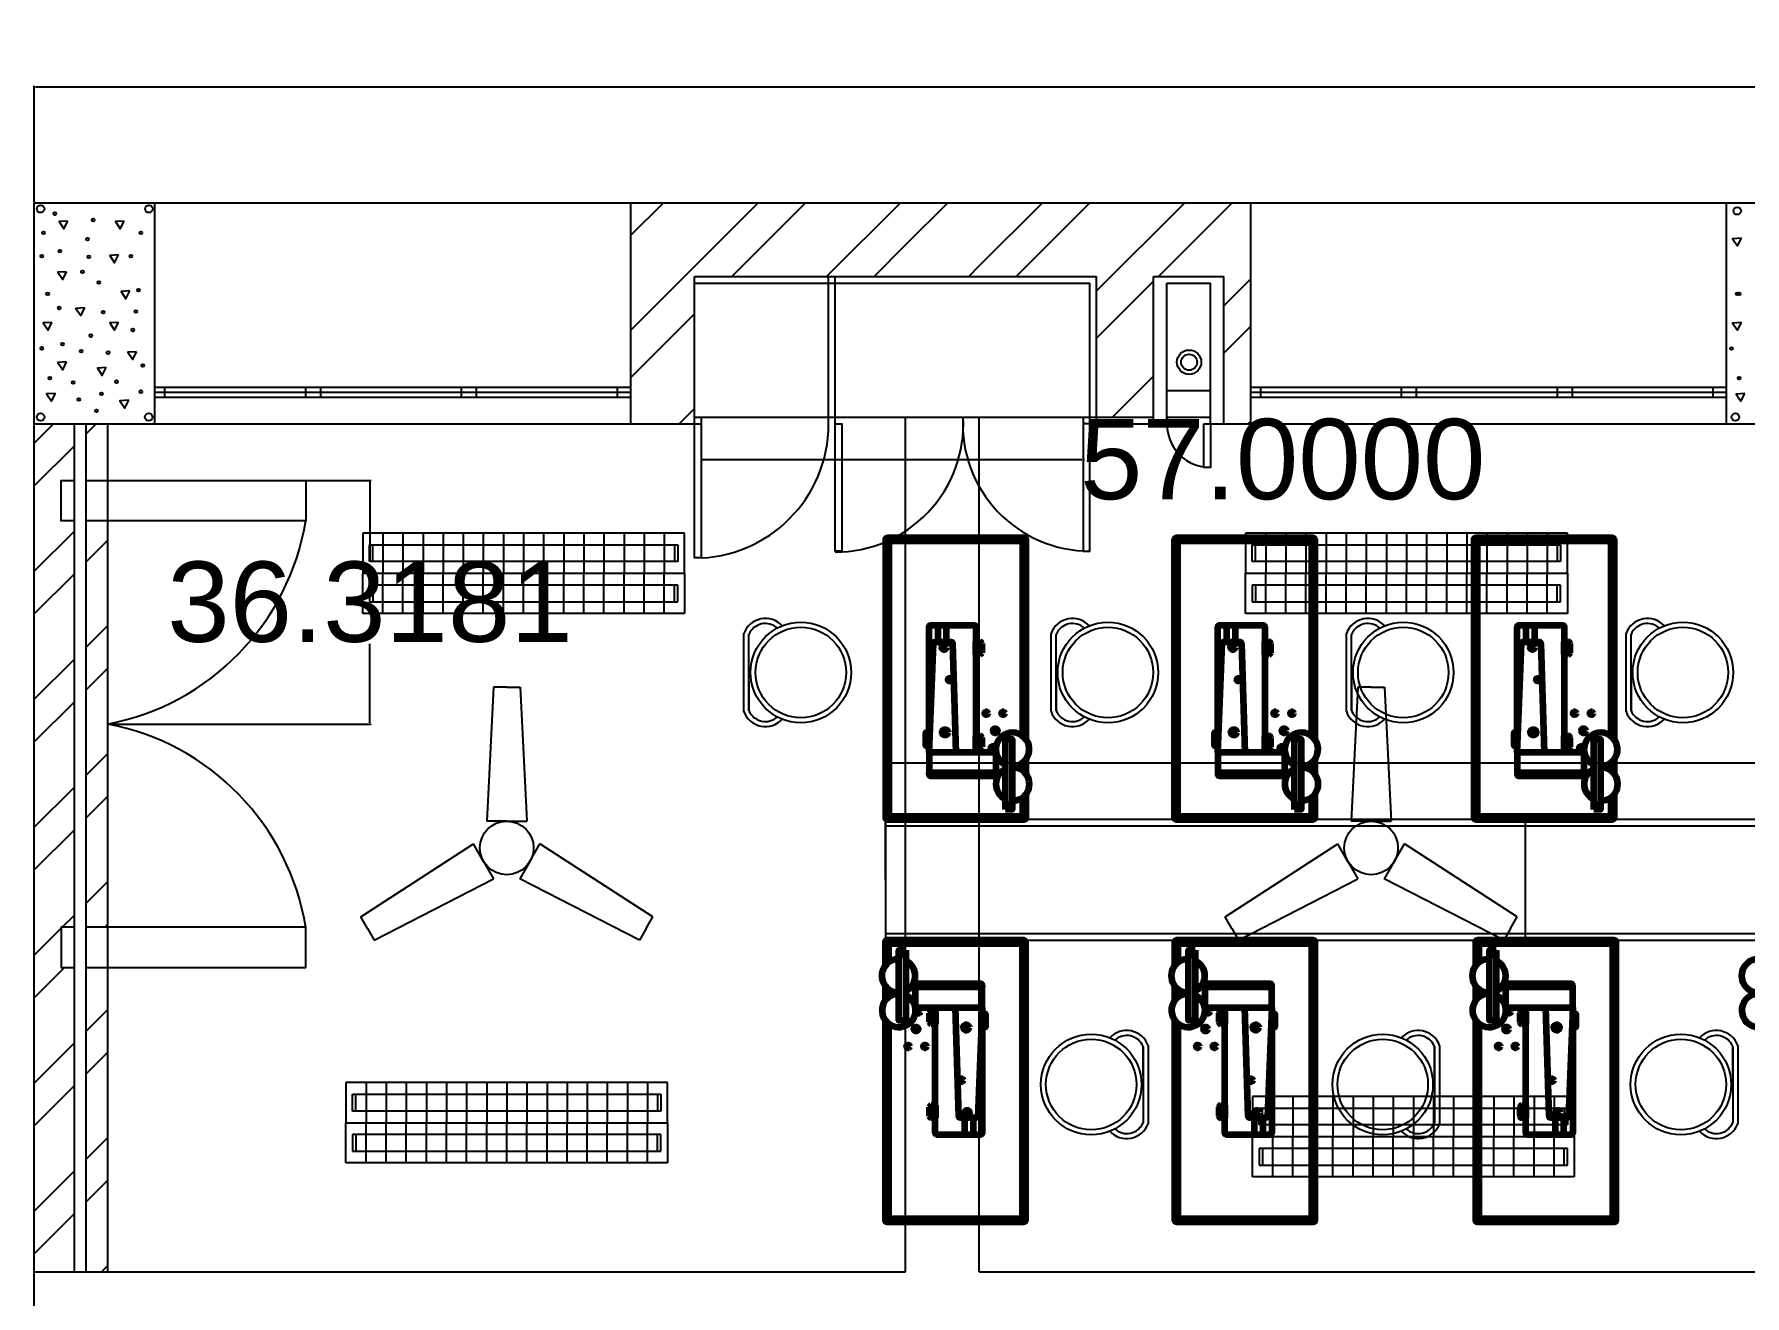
# Model space of a CAD drawing. Header units: inches. Extents: x 9 to 2198, y -380 to 182.
# Drawn here: x 9.2 to 264.4, y -142.1 to 46.1 of the extents above; entities that cross this region are included whole.
import ezdxf

# ---------------------------------------------------------------- set-up
doc = ezdxf.new("R2010")
doc.units = ezdxf.units.IN
doc.header["$MEASUREMENT"] = 0
doc.header["$PDMODE"] = 32
doc.header["$PDSIZE"] = -10
for name, color, linetype in [('beam', 50, 'Continuous'), ('center table', 30, 'Continuous'), ('chairs', 100, 'Continuous'), ('dimensions', 230, 'Continuous'), ('fans', 210, 'Continuous'), ('machines', 21, 'Continuous'), ('outer wall', 10, 'Continuous'), ('pillar hatching', 40, 'Continuous'), ('tubelights', 201, 'Continuous')]:
    doc.layers.add(name, color=color, linetype=linetype)
doc.styles.get("Standard").update_dxf_attribs({"font": 'arial.ttf'})
doc.dimstyles.get("Standard").update_dxf_attribs({"dimtxt": 11.9795, "dimasz": 0.18, "dimexe": 0.18, "dimexo": 0.0625, "dimgap": 0.09, "dimtad": 0, "dimtih": 1, "dimtoh": 1, "dimdec": 4, "dimzin": 0, "dimdsep": 46, "dimtxsty": 'Standard', "dimcen": 0.09, "dimadec": 0, "dimazin": 0, "dimtfac": 1, "dimtdec": 4, "dimtofl": 0, "dimtmove": 0, "dimatfit": 3, "dimfxl": 1, "dimtolj": 1, "dimtzin": 0, "dimarcsym": 0})
pattern_1 = [(45, (-659.076, -797.764), (-9.54594, 9.54594), []), (45, (-652.712, -797.764), (-9.54594, 9.54594), [])]

# ---------------------------------------------------------------- blocks, each defined once
blk = doc.blocks.new('*U20')
at = {"layer": 'fans'}
for p, q in [((-3.57, 10), (-4.57, -10)), ((-1.57, 10), (-3.57, 10)), ((-1.57, 10), (-1.57, 10)), ((-1.57, 10), (-1.57, 10)), ((-1.57, 10), (-1.57, 10)), ((-1.57, 10), (-1.57, 10)), ((-1.57, 10), (0.43, 10)), ((0.43, 10), (1.43, -10)), ((4.57, 10), (4.57, 10)), ((-1.57, -10), (-4.57, -10)), ((-1.57, -10), (1.43, -10))]:
    blk.add_line(p, q, dxfattribs=at)
blk = doc.blocks.new('*U21')
at = {"layer": 'fans', "color": 0, "linetype": 'ByBlock', "lineweight": -2, "transparency": 16777216}
blk.add_blockref('*U20', (1152.58, 51.52), dxfattribs=at)
for p, rotation in [((1138.1, 31.88), 120), ((1162.34, 29.16), 239.9999999999999)]:
    blk.add_blockref('*U20', p, dxfattribs=dict(at, rotation=rotation))
blk = doc.blocks.new('*U22')
at = {"layer": 'fans'}
for p, q in [((-3.57, 10), (-4.57, -10)), ((-1.57, 10), (-3.57, 10)), ((-1.57, 10), (-1.57, 10)), ((-1.57, 10), (-1.57, 10)), ((-1.57, 10), (-1.57, 10)), ((-1.57, 10), (-1.57, 10)), ((-1.57, 10), (0.43, 10)), ((0.43, 10), (1.43, -10)), ((4.57, 10), (4.57, 10)), ((-1.57, -10), (-4.57, -10)), ((-1.57, -10), (1.43, -10))]:
    blk.add_line(p, q, dxfattribs=at)
blk = doc.blocks.new('*U23')
at = {"layer": 'fans', "color": 0, "linetype": 'ByBlock', "lineweight": -2, "transparency": 16777216}
blk.add_blockref('*U22', (1152.58, 51.52), dxfattribs=at)
for p, rotation in [((1138.1, 31.88), 120), ((1162.34, 29.16), 239.9999999999999)]:
    blk.add_blockref('*U22', p, dxfattribs=dict(at, rotation=rotation))
blk = doc.blocks.new('TUBELIGHT')
for p, q in [((2377.8, 620.73), (2329.8, 620.73)), ((2329.8, 620.73), (2329.8, 614.73)), ((2332.8, 620.73), (2332.8, 614.73)), ((2335.8, 620.73), (2335.8, 614.73)), ((2338.8, 620.73), (2338.8, 614.73)), ((2341.8, 620.73), (2341.8, 614.73)), ((2344.8, 620.73), (2344.8, 614.73)), ((2347.8, 620.73), (2347.8, 614.73)), ((2350.8, 620.73), (2350.8, 614.73)), ((2353.8, 620.73), (2353.8, 614.73)), ((2356.8, 620.73), (2356.8, 614.73)), ((2359.8, 620.73), (2359.8, 614.73)), ((2362.8, 620.73), (2362.8, 614.73)), ((2365.8, 620.73), (2365.8, 614.73)), ((2368.8, 620.73), (2368.8, 614.73)), ((2371.8, 620.73), (2371.8, 614.73)), ((2374.8, 620.73), (2374.8, 614.73)), ((2377.8, 614.73), (2377.8, 620.73)), ((2330.8, 618.98), (2376.8, 618.98)), ((2330.8, 616.48), (2330.8, 618.98)), ((2331.3, 616.48), (2331.3, 618.98)), ((2376.3, 618.98), (2376.3, 616.48)), ((2376.8, 618.98), (2376.8, 616.48)), ((2376.8, 616.48), (2330.8, 616.48)), ((2329.8, 614.73), (2377.8, 614.73)), ((2329.8, 608.73), (2329.8, 614.73)), ((2376.8, 612.98), (2330.8, 612.98)), ((2330.8, 612.98), (2330.8, 610.48)), ((2331.3, 612.98), (2331.3, 610.48)), ((2332.8, 608.73), (2332.8, 614.73)), ((2335.8, 608.73), (2335.8, 614.73)), ((2338.8, 608.73), (2338.8, 614.73)), ((2341.8, 608.73), (2341.8, 614.73)), ((2344.8, 608.73), (2344.8, 614.73)), ((2347.8, 608.73), (2347.8, 614.73)), ((2350.8, 608.73), (2350.8, 614.73)), ((2353.8, 608.73), (2353.8, 614.73)), ((2356.8, 608.73), (2356.8, 614.73)), ((2359.8, 608.73), (2359.8, 614.73)), ((2362.8, 608.73), (2362.8, 614.73)), ((2365.8, 608.73), (2365.8, 614.73)), ((2368.8, 608.73), (2368.8, 614.73)), ((2371.8, 608.73), (2371.8, 614.73)), ((2374.8, 608.73), (2374.8, 614.73)), ((2376.3, 610.48), (2376.3, 612.98)), ((2376.8, 610.48), (2376.8, 612.98)), ((2377.8, 614.73), (2377.8, 608.73)), ((2330.8, 610.48), (2376.8, 610.48)), ((2377.8, 608.73), (2329.8, 608.73))]:
    blk.add_line(p, q)
blk = doc.blocks.new('*D47')
at = {"layer": 'Defpoints', "color": 0, "transparency": 16777216}
for p in [(791.19, 38.21), (9.19, 20.94), (791.19, 20.94)]:
    blk.add_point(p, dxfattribs=at)
at = {"layer": 'dimensions', "color": 0, "lineweight": -2, "transparency": 16777216}
for p, q in [((9.19, 21.01), (9.19, 38.39)), ((791.19, 21.01), (791.19, 38.39)), ((9.37, 38.21), (366, 38.21)), ((791.01, 38.21), (434.39, 38.21))]:
    blk.add_line(p, q, dxfattribs=at)
at = {"layer": 'dimensions', "color": 0, "transparency": 16777216}
for points in [[(9.37, 38.24), (9.37, 38.18), (9.19, 38.21)], [(791.01, 38.24), (791.01, 38.18), (791.19, 38.21)]]:
    blk.add_solid(points, dxfattribs=at)
at = {"layer": 'dimensions', "color": 0, "transparency": 16777216, "insert": (400.19, 38.21), "char_height": 11.9795, "attachment_point": 5}
blk.add_mtext('\\A1;782.0000', dxfattribs=at)
blk = doc.blocks.new('*D49')
at = {"layer": 'Defpoints', "color": 0, "transparency": 16777216}
for p in [(709.19, -62.62), (136.19, -80.06), (709.19, -80.06)]:
    blk.add_point(p, dxfattribs=at)
at = {"layer": 'dimensions', "color": 0, "lineweight": -2, "transparency": 16777216}
for p, q in [((136.19, -79.99), (136.19, -62.44)), ((136.37, -62.62), (388.45, -62.62)), ((709.01, -62.62), (456.94, -62.62)), ((709.19, -79.99), (709.19, -62.44))]:
    blk.add_line(p, q, dxfattribs=at)
at = {"layer": 'dimensions', "color": 0, "transparency": 16777216}
for points in [[(136.37, -62.59), (136.37, -62.65), (136.19, -62.62)], [(709.01, -62.59), (709.01, -62.65), (709.19, -62.62)]]:
    blk.add_solid(points, dxfattribs=at)
at = {"layer": 'dimensions', "color": 0, "transparency": 16777216, "insert": (422.69, -62.62), "char_height": 11.9795, "attachment_point": 5}
blk.add_mtext('\\A1;573.0000', dxfattribs=at)
blk = doc.blocks.new('*D50')
at = {"layer": 'Defpoints', "color": 0, "transparency": 16777216}
for p in [(108.69, -11.06), (165.69, -11.06), (165.69, -17.38)]:
    blk.add_point(p, dxfattribs=at)
at = {"layer": 'dimensions', "color": 0, "lineweight": -2, "transparency": 16777216}
for p, q in [((108.69, -11.12), (108.69, -17.56)), ((165.69, -11.12), (165.69, -17.56)), ((108.87, -17.38), (165.51, -17.38)), ((165.69, -17.38), (165.87, -17.38))]:
    blk.add_line(p, q, dxfattribs=at)
at = {"layer": 'dimensions', "color": 0, "transparency": 16777216}
for points in [[(108.87, -17.35), (108.87, -17.41), (108.69, -17.38)], [(165.51, -17.35), (165.51, -17.41), (165.69, -17.38)]]:
    blk.add_solid(points, dxfattribs=at)
at = {"layer": 'dimensions', "color": 0, "transparency": 16777216, "insert": (195.46, -17.38), "char_height": 11.9795, "attachment_point": 5}
blk.add_mtext('\\A1;57.0000', dxfattribs=at)
blk = doc.blocks.new('*D51')
at = {"layer": 'Defpoints', "color": 0, "transparency": 16777216}
for p in [(20.19, -20.5), (20.19, -56.82), (59.29, -56.82)]:
    blk.add_point(p, dxfattribs=at)
at = {"layer": 'dimensions', "color": 0, "lineweight": -2, "transparency": 16777216}
for p, q in [((20.26, -20.5), (59.47, -20.5)), ((59.29, -20.68), (59.29, -32.45)), ((59.29, -56.64), (59.29, -44.87)), ((20.26, -56.82), (59.47, -56.82))]:
    blk.add_line(p, q, dxfattribs=at)
at = {"layer": 'dimensions', "color": 0, "transparency": 16777216}
for points in [[(59.26, -20.68), (59.32, -20.68), (59.29, -20.5)], [(59.26, -56.64), (59.32, -56.64), (59.29, -56.82)]]:
    blk.add_solid(points, dxfattribs=at)
at = {"layer": 'dimensions', "color": 0, "transparency": 16777216, "insert": (59.29, -38.66), "char_height": 11.9795, "attachment_point": 5}
blk.add_mtext('\\A1;36.3181', dxfattribs=at)

msp = doc.modelspace()

# ---------------------------------------------------------------- hatches: boundary and pattern name
at = {"layer": 'outer wall'}
h = msp.add_hatch(dxfattribs=at)
h.set_pattern_fill('ANSI32', color=256, scale=36)
h.set_pattern_definition(pattern_1)
h.paths.add_polyline_path([(15.19477, -26.50278), (13.21955, -26.50278), (13.21955, -20.50278), (15.19477, -20.50278), (15.19477, -12.05658), (9.19477, -12.05658), (9.19477, -138.55658), (15.19477, -138.55658), (15.19477, -93.13898), (13.21955, -93.13898), (13.21955, -87.13898), (15.19477, -87.13898)])
h = msp.add_hatch(dxfattribs=at)
h.set_pattern_fill('ANSI32', color=256, scale=36)
h.set_pattern_definition(pattern_1)
h.paths.add_polyline_path([(785.69477, -26.55658), (782.89156, -26.55658), (782.89156, -20.55658), (785.69477, -20.55658), (785.69477, -12.05658), (777.19477, -12.05658), (777.19477, -138.55658), (785.69477, -138.55658), (785.69477, -72.31212), (782.89156, -72.31212), (782.89156, -66.31212), (785.69477, -66.31212)])
h.paths.add_polyline_path([(791.19477, -149.55658), (777.19477, -149.55658), (777.19477, -276.05658), (791.19477, -276.05658)])
h.paths.add_polyline_path([(791.19477, -26.55658), (787.44477, -26.55658), (787.44477, -66.31212), (791.19477, -66.31212)])
h.paths.add_polyline_path([(791.19477, -12.05658), (787.44477, -12.05658), (787.44477, -20.55658), (791.19477, -20.55658)])
h.paths.add_polyline_path([(791.19477, -72.31212), (787.44477, -72.31212), (787.44477, -138.55658), (791.19477, -138.55658)])
h.paths.add_polyline_path([(20.19477, -26.50278), (16.94477, -26.50278), (16.94477, -87.13898), (20.19477, -87.13898)])
h.paths.add_polyline_path([(20.19477, -93.13898), (16.94477, -93.13898), (16.94477, -138.55658), (20.19477, -138.55658)])
h.paths.add_polyline_path([(20.19477, -12.05658), (16.94477, -12.05658), (16.94477, -20.50278), (20.19477, -20.50278)])

# ---------------------------------------------------------------- linework, layer by layer
at = {"layer": 'beam', "linetype": 'ByBlock'}
for p, q in [((139.19477, -138.55658), (139.19477, -11.05658)), ((150.19477, -138.55658), (150.19477, -11.05658))]:
    msp.add_line(p, q, dxfattribs=at)
at = {"layer": 'beam'}
for p, q in [((9.19477, -138.55658), (139.19477, -138.55658)), ((150.19477, -138.55658), (266.19477, -138.55658))]:
    msp.add_line(p, q, dxfattribs=at)
at = {"layer": 'center table'}
for p, q in [((709.19477, -71.05658), (136.19477, -71.05658)), ((136.19477, -71.05658), (136.19477, -89.05658)), ((231.69477, -89.05658), (231.69477, -71.05658)), ((709.19477, -72.05658), (136.19477, -72.05658)), ((136.19477, -88.05658), (709.19477, -88.05658)), ((136.19477, -89.05658), (709.19477, -89.05658))]:
    msp.add_line(p, q, dxfattribs=at)
at = {"layer": 'chairs', "linetype": 'ByBlock'}
for p, q in [((115.07303, -54.9778), (115.07303, -43.29917)), ((160.89221, -54.9778), (160.89221, -43.29917)), ((204.95744, -54.9778), (204.95744, -43.29917)), ((246.677, -54.9778), (246.677, -43.29917)), ((115.82303, -54.83201), (115.82303, -43.44496)), ((161.64221, -54.83201), (161.64221, -43.44496)), ((205.70744, -54.83201), (205.70744, -43.44496)), ((247.427, -54.83201), (247.427, -43.44496)), ((115.82303, -50.41651), (115.82303, -54.83201)), ((161.64221, -50.41651), (161.64221, -54.83201)), ((205.70744, -50.41651), (205.70744, -54.83201)), ((247.427, -50.41651), (247.427, -54.83201)), ((174.64004, -109.31861), (174.64004, -104.90312)), ((174.64004, -104.90312), (174.64004, -116.29017)), ((175.39004, -104.75733), (175.39004, -116.43596)), ((218.12437, -109.31861), (218.12437, -104.90312)), ((218.12437, -104.90312), (218.12437, -116.29017)), ((218.87437, -104.75733), (218.87437, -116.43596)), ((262.61411, -109.31861), (262.61411, -104.90312)), ((262.61411, -104.90312), (262.61411, -116.29017)), ((263.36411, -104.75733), (263.36411, -116.43596))]:
    msp.add_line(p, q, dxfattribs=at)
for centre, radius in [((123.5707, -49.13848), 7.5), ((123.5707, -49.13848), 6.75), ((169.38988, -49.13848), 7.5), ((169.38988, -49.13848), 6.75), ((213.45511, -49.13848), 7.5), ((213.45511, -49.13848), 6.75), ((255.17466, -49.13848), 7.5), ((255.17466, -49.13848), 6.75), ((166.89237, -110.59664), 7.5), ((166.89237, -110.59664), 6.75), ((210.3767, -110.59664), 7.5), ((210.3767, -110.59664), 6.75), ((254.86645, -110.59664), 7.5), ((254.86645, -110.59664), 6.75)]:
    msp.add_circle(centre, radius, dxfattribs=at)
for centre, radius, start, end in [((118.28742, -44.51445), 3.43646, 43.0339046, 159.2895399), ((118.28742, -44.51445), 2.68646, 48.4094874, 156.5400873), ((164.1066, -44.51445), 3.43646, 43.0339046, 159.2895399), ((164.1066, -44.51445), 2.68646, 48.4094874, 156.5400873), ((208.17183, -44.51445), 3.43646, 43.0339046, 159.2895399), ((208.17183, -44.51445), 2.68646, 48.4094874, 156.5400873), ((249.89139, -44.51445), 3.43646, 43.0339046, 159.2895399), ((249.89139, -44.51445), 2.68646, 48.4094874, 156.5400873), ((118.28742, -53.76251), 3.43646, 200.7104601, 316.9660954), ((118.28742, -53.76251), 2.68646, 203.4599127, 311.5905126), ((164.1066, -53.76251), 3.43646, 200.7104601, 316.9660954), ((164.1066, -53.76251), 2.68646, 203.4599127, 311.5905126), ((208.17183, -53.76251), 3.43646, 200.7104601, 316.9660954), ((208.17183, -53.76251), 2.68646, 203.4599127, 311.5905126), ((249.89139, -53.76251), 3.43646, 200.7104601, 316.9660954), ((249.89139, -53.76251), 2.68646, 203.4599127, 311.5905126), ((172.17565, -105.97261), 3.43646, 20.7104601, 136.9660954), ((172.17565, -105.97261), 2.68646, 23.4599127, 131.5905126), ((215.65998, -105.97261), 3.43646, 20.7104601, 136.9660954), ((215.65998, -105.97261), 2.68646, 23.4599127, 131.5905126), ((260.14972, -105.97261), 3.43646, 20.7104601, 136.9660954), ((260.14972, -105.97261), 2.68646, 23.4599127, 131.5905126), ((172.17565, -115.22067), 3.43646, 223.0339046, 339.2895399), ((172.17565, -115.22067), 2.68646, 228.4094874, 336.5400873), ((215.65998, -115.22067), 3.43646, 223.0339046, 339.2895399), ((215.65998, -115.22067), 2.68646, 228.4094874, 336.5400873), ((260.14972, -115.22067), 3.43646, 223.0339046, 339.2895399), ((260.14972, -115.22067), 2.68646, 228.4094874, 336.5400873)]:
    msp.add_arc(centre, radius, start, end, dxfattribs=at)
at = {"layer": 'fans'}
for centre in [(79.69477, -75.30658), (208.64968, -75.30658)]:
    msp.add_circle(centre, 4, dxfattribs=at)
at = {"layer": 'machines', "linetype": 'ByBlock', "lineweight": 100}
for p, q in [((143.99601, -42.05735), (143.99601, -44.55658)), ((145.27574, -42.04638), (145.27574, -44.55658)), ((187.08774, -42.05735), (187.08774, -44.55658)), ((188.36747, -42.04638), (188.36747, -44.55658)), ((231.75473, -42.05735), (231.75473, -44.55658)), ((233.03446, -42.04638), (233.03446, -44.55658)), ((143.31381, -45.44566), (143.09265, -45.47729)), ((143.09265, -45.70392), (143.09265, -45.47729)), ((143.09265, -45.70392), (143.31381, -45.70392)), ((149.6827, -44.5609), (150.29984, -44.5609)), ((149.6827, -46.44438), (149.6827, -44.5609)), ((149.6827, -44.7609), (150.09984, -44.7609)), ((150.34984, -45.0109), (150.34984, -45.99438)), ((150.54984, -44.8109), (150.54984, -46.19438)), ((186.40554, -45.44566), (186.18438, -45.47729)), ((186.18438, -45.70392), (186.18438, -45.47729)), ((186.18438, -45.70392), (186.40554, -45.70392)), ((192.77442, -44.5609), (193.39157, -44.5609)), ((192.77442, -46.44438), (192.77442, -44.5609)), ((192.77442, -44.7609), (193.19157, -44.7609)), ((193.44157, -45.0109), (193.44157, -45.99438)), ((193.64157, -44.8109), (193.64157, -46.19438)), ((231.07253, -45.44566), (230.85137, -45.47729)), ((230.85137, -45.70392), (230.85137, -45.47729)), ((230.85137, -45.70392), (231.07253, -45.70392)), ((237.44142, -44.5609), (238.05856, -44.5609)), ((237.44142, -46.44438), (237.44142, -44.5609)), ((237.44142, -44.7609), (237.85856, -44.7609)), ((238.10856, -45.0109), (238.10856, -45.99438)), ((238.30856, -44.8109), (238.30856, -46.19438)), ((150.09984, -46.24438), (149.6827, -46.24438)), ((150.29984, -46.44438), (149.6827, -46.44438)), ((193.19157, -46.24438), (192.77442, -46.24438)), ((193.39157, -46.44438), (192.77442, -46.44438)), ((237.85856, -46.24438), (237.44142, -46.24438)), ((238.05856, -46.44438), (237.44142, -46.44438)), ((149.6827, -58.57552), (150.29984, -58.57552)), ((149.6827, -60.459), (149.6827, -58.57552)), ((192.77442, -58.57552), (193.39157, -58.57552)), ((192.77442, -60.459), (192.77442, -58.57552)), ((237.44142, -58.57552), (238.05856, -58.57552)), ((237.44142, -60.459), (237.44142, -58.57552)), ((149.6827, -58.77552), (150.09984, -58.77552)), ((150.09984, -60.259), (149.6827, -60.259)), ((150.29984, -60.459), (149.6827, -60.459)), ((150.34984, -59.02552), (150.34984, -60.009)), ((150.54984, -58.82552), (150.54984, -60.209)), ((192.77442, -58.77552), (193.19157, -58.77552)), ((193.19157, -60.259), (192.77442, -60.259)), ((193.39157, -60.459), (192.77442, -60.459)), ((193.44157, -59.02552), (193.44157, -60.009)), ((193.64157, -58.82552), (193.64157, -60.209)), ((237.44142, -58.77552), (237.85856, -58.77552)), ((237.85856, -60.259), (237.44142, -60.259)), ((238.05856, -60.459), (237.44142, -60.459)), ((238.10856, -59.02552), (238.10856, -60.009)), ((238.30856, -58.82552), (238.30856, -60.209)), ((142.77513, -101.31803), (142.77513, -99.93455)), ((142.97513, -101.11803), (142.97513, -100.13455)), ((143.02513, -99.68455), (143.64227, -99.68455)), ((143.64227, -101.56803), (143.02513, -101.56803)), ((143.22513, -99.88455), (143.64227, -99.88455)), ((143.64227, -101.36803), (143.22513, -101.36803)), ((143.64227, -99.68455), (143.64227, -101.56803)), ((185.96938, -101.31803), (185.96938, -99.93455)), ((186.16938, -101.11803), (186.16938, -100.13455)), ((186.21938, -99.68455), (186.83652, -99.68455)), ((186.83652, -101.56803), (186.21938, -101.56803)), ((186.41938, -99.88455), (186.83652, -99.88455)), ((186.83652, -101.36803), (186.41938, -101.36803)), ((186.83652, -99.68455), (186.83652, -101.56803)), ((230.86798, -101.31803), (230.86798, -99.93455)), ((231.06798, -101.11803), (231.06798, -100.13455)), ((231.11798, -99.68455), (231.73512, -99.68455)), ((231.73512, -101.56803), (231.11798, -101.56803)), ((231.31798, -99.88455), (231.73512, -99.88455)), ((231.73512, -101.36803), (231.31798, -101.36803)), ((231.73512, -99.68455), (231.73512, -101.56803)), ((142.77513, -115.33264), (142.77513, -113.94916)), ((142.97513, -115.13264), (142.97513, -114.14916)), ((143.02513, -113.69916), (143.64227, -113.69916)), ((143.22513, -113.89916), (143.64227, -113.89916)), ((143.64227, -113.69916), (143.64227, -115.58264)), ((150.23232, -114.43962), (150.01116, -114.43962)), ((150.01116, -114.69788), (150.23232, -114.66626)), ((150.23232, -114.43962), (150.23232, -114.66626)), ((185.96938, -115.33264), (185.96938, -113.94916)), ((186.16938, -115.13264), (186.16938, -114.14916)), ((186.21938, -113.69916), (186.83652, -113.69916)), ((186.41938, -113.89916), (186.83652, -113.89916)), ((186.83652, -113.69916), (186.83652, -115.58264)), ((193.42657, -114.43962), (193.2054, -114.43962)), ((193.2054, -114.69788), (193.42657, -114.66626)), ((193.42657, -114.43962), (193.42657, -114.66626)), ((230.86798, -115.33264), (230.86798, -113.94916)), ((231.06798, -115.13264), (231.06798, -114.14916)), ((231.11798, -113.69916), (231.73512, -113.69916)), ((231.31798, -113.89916), (231.73512, -113.89916)), ((231.73512, -113.69916), (231.73512, -115.58264)), ((238.32517, -114.43962), (238.10401, -114.43962)), ((238.10401, -114.69788), (238.32517, -114.66626)), ((238.32517, -114.43962), (238.32517, -114.66626)), ((143.64227, -115.58264), (143.02513, -115.58264)), ((143.64227, -115.38264), (143.22513, -115.38264)), ((148.04923, -118.09717), (148.04923, -115.58697)), ((149.32896, -118.0862), (149.32896, -115.58697)), ((186.83652, -115.58264), (186.21938, -115.58264)), ((186.83652, -115.38264), (186.41938, -115.38264)), ((191.24347, -118.09717), (191.24347, -115.58697)), ((192.5232, -118.0862), (192.5232, -115.58697)), ((231.73512, -115.58264), (231.11798, -115.58264)), ((231.73512, -115.38264), (231.31798, -115.38264)), ((236.14207, -118.09717), (236.14207, -115.58697)), ((237.4218, -118.0862), (237.4218, -115.58697))]:
    msp.add_line(p, q, dxfattribs=at)
for points in [[(157.19478, -59.16119), (157.19478, -29.30658, 0.414213562), (156.94478, -29.05658), (136.44478, -29.05658, 0.414213562), (136.19478, -29.30658), (136.19478, -70.80658, 0.414213562), (136.44478, -71.05658), (156.94478, -71.05658, 0.414213562), (157.19478, -70.80658), (157.19478, -67.24768)], [(156.69478, -58.63371), (156.69478, -29.80658, 0.414213562), (156.44478, -29.55658), (136.94478, -29.55658, 0.414213562), (136.69478, -29.80658), (136.69478, -70.30658, 0.414213562), (136.94478, -70.55658), (156.44478, -70.55658, 0.414213562), (156.69478, -70.30658), (156.69478, -67.75928)], [(200.28651, -59.16119), (200.28651, -29.30658, 0.414213562), (200.03651, -29.05658), (179.53651, -29.05658, 0.414213562), (179.28651, -29.30658), (179.28651, -70.80658, 0.414213562), (179.53651, -71.05658), (200.03651, -71.05658, 0.414213562), (200.28651, -70.80658), (200.28651, -67.24768)], [(199.78651, -58.63371), (199.78651, -29.80658, 0.414213562), (199.53651, -29.55658), (180.03651, -29.55658, 0.414213562), (179.78651, -29.80658), (179.78651, -70.30658, 0.414213562), (180.03651, -70.55658), (199.53651, -70.55658, 0.414213562), (199.78651, -70.30658), (199.78651, -67.75928)], [(244.9535, -59.16119), (244.9535, -29.30658, 0.414213562), (244.7035, -29.05658), (224.2035, -29.05658, 0.414213562), (223.9535, -29.30658), (223.9535, -70.80658, 0.414213562), (224.2035, -71.05658), (244.7035, -71.05658, 0.414213562), (244.9535, -70.80658), (244.9535, -67.24768)], [(244.4535, -58.63371), (244.4535, -29.80658, 0.414213562), (244.2035, -29.55658), (224.7035, -29.55658, 0.414213562), (224.4535, -29.80658), (224.4535, -70.30658, 0.414213562), (224.7035, -70.55658), (244.2035, -70.55658, 0.414213562), (244.4535, -70.30658), (244.4535, -67.75928)], [(136.13019, -100.98236), (136.13019, -130.83697, 0.414213562), (136.38019, -131.08697), (156.88019, -131.08697, 0.414213562), (157.13019, -130.83697), (157.13019, -89.33697, 0.414213562), (156.88019, -89.08697), (136.38019, -89.08697, 0.414213562), (136.13019, -89.33697), (136.13019, -92.89586)], [(179.32443, -100.98236), (179.32443, -130.83697, 0.414213562), (179.57443, -131.08697), (200.07443, -131.08697, 0.414213562), (200.32443, -130.83697), (200.32443, -89.33697, 0.414213562), (200.07443, -89.08697), (179.57443, -89.08697, 0.414213562), (179.32443, -89.33697), (179.32443, -92.89586)], [(224.22303, -100.98236), (224.22303, -130.83697, 0.414213562), (224.47303, -131.08697), (244.97303, -131.08697, 0.414213562), (245.22303, -130.83697), (245.22303, -89.33697, 0.414213562), (244.97303, -89.08697), (224.47303, -89.08697, 0.414213562), (224.22303, -89.33697), (224.22303, -92.89586)], [(136.63019, -101.50984), (136.63019, -130.33697, 0.414213562), (136.88019, -130.58697), (156.38019, -130.58697, 0.414213562), (156.63019, -130.33697), (156.63019, -89.83697, 0.414213562), (156.38019, -89.58697), (136.88019, -89.58697, 0.414213562), (136.63019, -89.83697), (136.63019, -92.38426)], [(179.82443, -101.50984), (179.82443, -130.33697, 0.414213562), (180.07443, -130.58697), (199.57443, -130.58697, 0.414213562), (199.82443, -130.33697), (199.82443, -89.83697, 0.414213562), (199.57443, -89.58697), (180.07443, -89.58697, 0.414213562), (179.82443, -89.83697), (179.82443, -92.38426)], [(224.72303, -101.50984), (224.72303, -130.33697, 0.414213562), (224.97303, -130.58697), (244.47303, -130.58697, 0.414213562), (244.72303, -130.33697), (244.72303, -89.83697, 0.414213562), (244.47303, -89.58697), (224.97303, -89.58697, 0.414213562), (224.72303, -89.83697), (224.72303, -92.38426)]]:
    msp.add_lwpolyline(points, format="xyb", dxfattribs=at)
for points in [[(142.69478, -61.05658), (142.69478, -42.30658, -0.414213562), (142.94478, -42.05658), (149.44478, -42.05658, -0.414213562), (149.69478, -42.30658), (149.69478, -61.05658)], [(185.78651, -61.05658), (185.78651, -42.30658, -0.414213562), (186.03651, -42.05658), (192.53651, -42.05658, -0.414213562), (192.78651, -42.30658), (192.78651, -61.05658)], [(230.4535, -61.05658), (230.4535, -42.30658, -0.414213562), (230.7035, -42.05658), (237.2035, -42.05658, -0.414213562), (237.4535, -42.30658), (237.4535, -61.05658)], [(142.69478, -61.05658), (143.34241, -44.79663, -0.402601402), (143.59221, -44.55658), (145.95653, -44.55658, -0.405445019), (146.20642, -44.79907), (146.69478, -61.05658)], [(185.78651, -61.05658), (186.43414, -44.79663, -0.402601402), (186.68394, -44.55658), (189.04826, -44.55658, -0.405445019), (189.29815, -44.79907), (189.78651, -61.05658)], [(230.4535, -61.05658), (231.10113, -44.79663, -0.402601402), (231.35093, -44.55658), (233.71525, -44.55658, -0.405445019), (233.96514, -44.79907), (234.4535, -61.05658)], [(142.69478, -61.05658), (142.69478, -64.05658), (152.69478, -64.05658), (152.69478, -61.30658, 0.414213562), (152.44478, -61.05658)], [(185.78651, -61.05658), (185.78651, -64.05658), (195.78651, -64.05658), (195.78651, -61.30658, 0.414213562), (195.53651, -61.05658)], [(230.4535, -61.05658), (230.4535, -64.05658), (240.4535, -64.05658), (240.4535, -61.30658, 0.414213562), (240.2035, -61.05658)], [(152.69478, -64.05658), (152.69478, -64.36907, -0.414213562), (152.44478, -64.61907), (142.97463, -64.61907, -0.414213562), (142.72463, -64.36907), (142.72463, -64.05658)], [(195.78651, -64.05658), (195.78651, -64.36907, -0.414213562), (195.53651, -64.61907), (186.06635, -64.61907, -0.414213562), (185.81635, -64.36907), (185.81635, -64.05658)], [(240.4535, -64.05658), (240.4535, -64.36907, -0.414213562), (240.2035, -64.61907), (230.73335, -64.61907, -0.414213562), (230.48335, -64.36907), (230.48335, -64.05658)], [(140.63019, -96.08697), (140.63019, -95.77448, -0.414213562), (140.88019, -95.52448), (150.35034, -95.52448, -0.414213562), (150.60034, -95.77448), (150.60034, -96.08697)], [(150.63019, -99.08697), (150.63019, -96.08697), (140.63019, -96.08697), (140.63019, -98.83697, 0.414213562), (140.88019, -99.08697)], [(183.82443, -96.08697), (183.82443, -95.77448, -0.414213562), (184.07443, -95.52448), (193.54459, -95.52448, -0.414213562), (193.79459, -95.77448), (193.79459, -96.08697)], [(193.82443, -99.08697), (193.82443, -96.08697), (183.82443, -96.08697), (183.82443, -98.83697, 0.414213562), (184.07443, -99.08697)], [(228.72303, -96.08697), (228.72303, -95.77448, -0.414213562), (228.97303, -95.52448), (238.44319, -95.52448, -0.414213562), (238.69319, -95.77448), (238.69319, -96.08697)], [(238.72303, -99.08697), (238.72303, -96.08697), (228.72303, -96.08697), (228.72303, -98.83697, 0.414213562), (228.97303, -99.08697)], [(150.63019, -99.08697), (150.63019, -117.83697, -0.414213562), (150.38019, -118.08697), (143.88019, -118.08697, -0.414213562), (143.63019, -117.83697), (143.63019, -99.08697)], [(150.63019, -99.08697), (149.98256, -115.34692, -0.402601402), (149.73276, -115.58697), (147.36844, -115.58697, -0.405445019), (147.11855, -115.34447), (146.63019, -99.08697)], [(193.82443, -99.08697), (193.82443, -117.83697, -0.414213562), (193.57443, -118.08697), (187.07443, -118.08697, -0.414213562), (186.82443, -117.83697), (186.82443, -99.08697)], [(193.82443, -99.08697), (193.17681, -115.34692, -0.402601402), (192.927, -115.58697), (190.56268, -115.58697, -0.405445019), (190.3128, -115.34447), (189.82443, -99.08697)], [(238.72303, -99.08697), (238.72303, -117.83697, -0.414213562), (238.47303, -118.08697), (231.97303, -118.08697, -0.414213562), (231.72303, -117.83697), (231.72303, -99.08697)], [(238.72303, -99.08697), (238.07541, -115.34692, -0.402601402), (237.8256, -115.58697), (235.46128, -115.58697, -0.405445019), (235.2114, -115.34447), (234.72303, -99.08697)]]:
    msp.add_lwpolyline(points, format="xyb", close=True, dxfattribs=at)
for points in [[(142.68829, -58.0996), (142.68829, -60.09177), (142.20911, -60.09177), (142.20911, -58.0996)], [(185.78002, -58.0996), (185.78002, -60.09177), (185.30083, -60.09177), (185.30083, -58.0996)], [(230.44701, -58.0996), (230.44701, -60.09177), (229.96783, -60.09177), (229.96783, -58.0996)], [(142.68829, -58.72677), (142.68829, -59.9442), (142.24597, -59.9442), (142.24597, -58.72677)], [(154.11181, -69.59615), (154.11181, -59.09615), (155.11181, -59.09615), (155.11181, -69.59615)], [(154.11181, -69.59615), (154.11181, -59.09615), (155.11181, -59.09615), (155.11181, -69.59615)], [(185.78002, -58.72677), (185.78002, -59.9442), (185.3377, -59.9442), (185.3377, -58.72677)], [(197.20353, -69.59615), (197.20353, -59.09615), (198.20353, -59.09615), (198.20353, -69.59615)], [(197.20353, -69.59615), (197.20353, -59.09615), (198.20353, -59.09615), (198.20353, -69.59615)], [(230.44701, -58.72677), (230.44701, -59.9442), (230.00469, -59.9442), (230.00469, -58.72677)], [(241.87053, -69.59615), (241.87053, -59.09615), (242.87053, -59.09615), (242.87053, -69.59615)], [(241.87053, -69.59615), (241.87053, -59.09615), (242.87053, -59.09615), (242.87053, -69.59615)], [(139.21317, -90.54739), (139.21317, -101.04739), (138.21317, -101.04739), (138.21317, -90.54739)], [(139.21317, -90.54739), (139.21317, -101.04739), (138.21317, -101.04739), (138.21317, -90.54739)], [(182.40741, -90.54739), (182.40741, -101.04739), (181.40741, -101.04739), (181.40741, -90.54739)], [(182.40741, -90.54739), (182.40741, -101.04739), (181.40741, -101.04739), (181.40741, -90.54739)], [(227.30601, -90.54739), (227.30601, -101.04739), (226.30601, -101.04739), (226.30601, -90.54739)], [(227.30601, -90.54739), (227.30601, -101.04739), (226.30601, -101.04739), (226.30601, -90.54739)], [(150.63668, -102.04394), (150.63668, -100.05177), (151.11587, -100.05177), (151.11587, -102.04394)], [(150.63668, -101.41678), (150.63668, -100.19934), (151.079, -100.19934), (151.079, -101.41678)], [(193.83092, -102.04394), (193.83092, -100.05177), (194.31011, -100.05177), (194.31011, -102.04394)], [(193.83092, -101.41678), (193.83092, -100.19934), (194.27325, -100.19934), (194.27325, -101.41678)], [(238.72952, -102.04394), (238.72952, -100.05177), (239.20871, -100.05177), (239.20871, -102.04394)], [(238.72952, -101.41678), (238.72952, -100.19934), (239.17185, -100.19934), (239.17185, -101.41678)]]:
    msp.add_lwpolyline(points, close=True, dxfattribs=at)
for points in [[(156.69478, -63.78887), (156.69478, -62.56441)], [(157.19478, -64.30047), (157.19478, -62.03693)], [(199.78651, -63.78887), (199.78651, -62.56441)], [(200.28651, -64.30047), (200.28651, -62.03693)], [(244.4535, -63.78887), (244.4535, -62.56441)], [(244.9535, -64.30047), (244.9535, -62.03693)], [(136.13019, -95.84307), (136.13019, -98.10661)], [(136.63019, -96.35467), (136.63019, -97.57914)], [(179.32443, -95.84307), (179.32443, -98.10661)], [(179.82443, -96.35467), (179.82443, -97.57914)], [(224.22303, -95.84307), (224.22303, -98.10661)], [(224.72303, -96.35467), (224.72303, -97.57914)]]:
    msp.add_lwpolyline(points, dxfattribs=at)
for centre, radius in [((144.93678, -45.37189), 0.36505), ((188.02851, -45.37189), 0.36505), ((232.6955, -45.37189), 0.36505), ((145.74771, -50.20473), 0.2361), ((188.83944, -50.20473), 0.2361), ((233.50643, -50.20473), 0.2361), ((151.23818, -55.22432), 0.24787), ((153.74666, -55.22432), 0.24787), ((194.32991, -55.22432), 0.24787), ((196.83838, -55.22432), 0.24787), ((238.9969, -55.22432), 0.24787), ((241.50538, -55.22432), 0.24787), ((145.08422, -58.0627), 0.44407), ((152.5718, -57.82584), 0.34337), ((188.17594, -58.0627), 0.44407), ((195.66352, -57.82584), 0.34337), ((232.84294, -58.0627), 0.44407), ((240.33052, -57.82584), 0.34337), ((152.15901, -60.39562), 0.24787), ((195.25074, -60.39562), 0.24787), ((239.91773, -60.39562), 0.24787), ((154.53405, -69.10073), 0.26374), ((154.53405, -69.10073), 0.26374), ((197.62577, -69.10073), 0.26374), ((197.62577, -69.10073), 0.26374), ((242.29277, -69.10073), 0.26374), ((242.29277, -69.10073), 0.26374), ((138.79093, -91.04281), 0.26374), ((138.79093, -91.04281), 0.26374), ((181.98517, -91.04281), 0.26374), ((181.98517, -91.04281), 0.26374), ((226.88377, -91.04281), 0.26374), ((226.88377, -91.04281), 0.26374), ((141.16596, -99.74792), 0.24787), ((184.3602, -99.74792), 0.24787), ((229.2588, -99.74792), 0.24787), ((140.75317, -102.31771), 0.34337), ((148.24076, -102.08084), 0.44407), ((183.94742, -102.31771), 0.34337), ((191.435, -102.08084), 0.44407), ((228.84602, -102.31771), 0.34337), ((236.3336, -102.08084), 0.44407), ((139.57831, -104.91922), 0.24787), ((142.08679, -104.91922), 0.24787), ((182.77256, -104.91922), 0.24787), ((185.28104, -104.91922), 0.24787), ((227.67116, -104.91922), 0.24787), ((230.17964, -104.91922), 0.24787), ((147.57726, -109.93881), 0.2361), ((190.7715, -109.93881), 0.2361), ((235.67011, -109.93881), 0.2361), ((148.38819, -114.77165), 0.36505), ((191.58243, -114.77165), 0.36505), ((236.48103, -114.77165), 0.36505)]:
    msp.add_circle(centre, radius, dxfattribs=at)
for centre, radius, start, end in [((150.09984, -45.0109), 0.25, 0, 90), ((150.29984, -44.8109), 0.25, 0, 90), ((193.19157, -45.0109), 0.25, 0, 90), ((193.39157, -44.8109), 0.25, 0, 90), ((237.85856, -45.0109), 0.25, 0, 90), ((238.05856, -44.8109), 0.25, 0, 90), ((150.09984, -45.99438), 0.25, 270, 0), ((150.29984, -46.19438), 0.25, 270, 0), ((193.19157, -45.99438), 0.25, 270, 0), ((193.39157, -46.19438), 0.25, 270, 0), ((237.85856, -45.99438), 0.25, 270, 0), ((238.05856, -46.19438), 0.25, 270, 0), ((150.29984, -58.82552), 0.25, 0, 90), ((155.14966, -60.59906), 2.5, 269.1324235, 245.4717745), ((193.39157, -58.82552), 0.25, 0, 90), ((198.24139, -60.59906), 2.5, 269.1324235, 245.4717745), ((238.05856, -58.82552), 0.25, 0, 90), ((242.90838, -60.59906), 2.5, 269.1324235, 245.4717745), ((150.09984, -59.02552), 0.25, 0, 90), ((150.09984, -60.009), 0.25, 270, 0), ((150.29984, -60.209), 0.25, 270, 0), ((193.19157, -59.02552), 0.25, 0, 90), ((193.19157, -60.009), 0.25, 270, 0), ((193.39157, -60.209), 0.25, 270, 0), ((237.85856, -59.02552), 0.25, 0, 90), ((237.85856, -60.009), 0.25, 270, 0), ((238.05856, -60.209), 0.25, 270, 0), ((155.17526, -65.77408), 2.5, 115.1747027, 244.8252973), ((155.17526, -65.77408), 2.5, 268.5456897, 91.4543103), ((198.26698, -65.77408), 2.5, 115.1747027, 244.8252973), ((198.26698, -65.77408), 2.5, 268.5456897, 91.4543103), ((242.93398, -65.77408), 2.5, 115.1747027, 244.8252973), ((242.93398, -65.77408), 2.5, 268.5456897, 91.4543103), ((138.14972, -94.36947), 2.5, 88.5456897, 271.4543103), ((181.34396, -94.36947), 2.5, 88.5456897, 271.4543103), ((226.24256, -94.36947), 2.5, 88.5456897, 271.4543103), ((266.42752, -94.36947), 2.5, 88.5456897, 271.4543103), ((138.14972, -94.36947), 2.5, 295.1747027, 64.8252973), ((181.34396, -94.36947), 2.5, 295.1747027, 64.8252973), ((226.24256, -94.36947), 2.5, 295.1747027, 64.8252973), ((138.17531, -99.54449), 2.5, 89.1324235, 65.4717745), ((181.36955, -99.54449), 2.5, 89.1324235, 65.4717745), ((226.26816, -99.54449), 2.5, 89.1324235, 65.4717745), ((266.45311, -99.54449), 2.5, 89.1324235, 65.4717745), ((143.02513, -99.93455), 0.25, 90, 180), ((143.02513, -101.31803), 0.25, 180, 270), ((143.22513, -100.13455), 0.25, 90, 180), ((143.22513, -101.11803), 0.25, 180, 270), ((186.21938, -99.93455), 0.25, 90, 180), ((186.21938, -101.31803), 0.25, 180, 270), ((186.41938, -100.13455), 0.25, 90, 180), ((186.41938, -101.11803), 0.25, 180, 270), ((231.11798, -99.93455), 0.25, 90, 180), ((231.11798, -101.31803), 0.25, 180, 270), ((231.31798, -100.13455), 0.25, 90, 180), ((231.31798, -101.11803), 0.25, 180, 270), ((143.02513, -113.94916), 0.25, 90, 180), ((143.22513, -114.14916), 0.25, 90, 180), ((186.21938, -113.94916), 0.25, 90, 180), ((186.41938, -114.14916), 0.25, 90, 180), ((231.11798, -113.94916), 0.25, 90, 180), ((231.31798, -114.14916), 0.25, 90, 180), ((143.02513, -115.33264), 0.25, 180, 270), ((143.22513, -115.13264), 0.25, 180, 270), ((186.21938, -115.33264), 0.25, 180, 270), ((186.41938, -115.13264), 0.25, 180, 270), ((231.11798, -115.33264), 0.25, 180, 270), ((231.31798, -115.13264), 0.25, 180, 270)]:
    msp.add_arc(centre, radius, start, end, dxfattribs=at)
at = {"layer": 'outer wall'}
for p, q in [((9.19477, 20.94342), (791.19477, 20.94342)), ((9.19477, -309.05658), (9.19477, 20.94342)), ((27.19477, -6.55658), (27.19477, 20.94342)), ((98.19477, -12.05658), (98.19477, 20.94342)), ((190.69477, -12.05658), (190.69477, 20.94342)), ((261.69477, -12.05658), (261.69477, 20.94342)), ((107.69477, -12.05658), (107.69477, 9.94342)), ((107.69477, 9.94342), (167.69477, 9.94342)), ((107.69477, 8.94342), (166.69477, 8.94342)), ((127.69477, -11.05658), (127.69477, 9.94342)), ((128.69477, -12.05658), (128.69477, 9.94342)), ((166.69477, -12.05658), (166.69477, 8.94342)), ((167.69477, -12.05658), (167.69477, 9.94342)), ((176.19477, -12.05658), (176.19477, 9.94342)), ((176.19477, 9.94342), (186.69477, 9.94342)), ((178.19477, -12.05658), (178.19477, 8.94342)), ((178.19477, 8.94342), (184.69477, 8.94342)), ((184.69477, -12.05658), (184.69477, 8.94342)), ((186.69477, -12.05658), (186.69477, 9.94342)), ((27.19477, -6.55658), (98.19477, -6.55658)), ((27.19477, -8.05658), (27.19477, -6.55658)), ((27.19477, -7.30658), (98.19477, -7.30658)), ((28.69477, -8.05658), (28.69477, -6.55658)), ((49.69477, -8.05658), (49.69477, -6.55658)), ((51.94477, -8.05658), (51.94477, -6.55658)), ((72.94477, -8.05658), (72.94477, -6.55658)), ((75.19477, -8.05658), (75.19477, -6.55658)), ((96.19477, -8.05658), (96.19477, -6.55658)), ((178.19477, -7.05658), (184.69477, -7.05658)), ((190.69478, -6.55658), (261.69478, -6.55658)), ((190.69478, -8.05658), (190.69478, -6.55658)), ((190.69478, -7.30658), (261.69478, -7.30658)), ((192.19478, -8.05658), (192.19478, -6.55658)), ((213.19478, -8.05658), (213.19478, -6.55658)), ((215.44478, -8.05658), (215.44478, -6.55658)), ((236.44478, -8.05658), (236.44478, -6.55658)), ((238.69478, -8.05658), (238.69478, -6.55658)), ((259.69478, -8.05658), (259.69478, -6.55658)), ((27.19477, -12.05658), (27.19477, -8.05658)), ((27.19477, -8.05658), (98.19477, -8.05658)), ((190.69478, -8.05658), (261.69478, -8.05658)), ((9.19477, -12.05658), (27.19477, -12.05658)), ((15.19477, -138.55658), (15.19477, -12.05658)), ((16.94477, -138.55658), (16.94477, -12.05658)), ((20.19477, -138.55658), (20.19477, -12.05658)), ((27.19477, -12.05658), (98.19477, -12.05658)), ((98.19477, -12.05658), (107.69477, -12.05658)), ((107.69477, -11.05658), (167.69477, -11.05658)), ((167.69477, -11.05658), (176.19477, -11.05658)), ((167.69477, -12.05658), (178.19477, -12.05658)), ((178.19477, -11.05658), (184.69477, -11.05658)), ((183.69477, -12.05658), (384.19477, -12.05658))]:
    msp.add_line(p, q, dxfattribs=at)
at = {"layer": 'outer wall', "linetype": 'Continuous'}
for p, q in [((98.19477, 1.93264), (117.20556, 20.94342)), ((98.19477, 16.07478), (103.06342, 20.94342)), ((113.27662, 9.94342), (124.27662, 20.94342)), ((127.41876, 9.94342), (138.41876, 20.94342)), ((139.19477, 14.64837), (145.48983, 20.94342)), ((150.19477, 11.50624), (159.63196, 20.94342)), ((155.70303, 9.94342), (166.70303, 20.94342)), ((167.69477, 7.79303), (180.84517, 20.94342)), ((176.91623, 9.94342), (187.91623, 20.94342)), ((134.48983, 9.94342), (139.19477, 14.64837)), ((148.63196, 9.94342), (150.19477, 11.50624)), ((167.69477, 0.72196), (176.19477, 9.22196)), ((186.69477, 5.57983), (190.69477, 9.57983)), ((98.19477, -5.13843), (107.69477, 4.36157)), ((186.69477, -1.49124), (190.69477, 2.50876)), ((170.05837, -11.05658), (176.19477, -4.92017)), ((105.41876, -12.05658), (107.69477, -9.78056)), ((190.27157, -12.05658), (190.69477, -11.63337))]:
    msp.add_line(p, q, dxfattribs=at)
at = {"layer": 'outer wall'}
for points in [[(108.69477, -12.05658), (108.69477, -32.05658), (107.69477, -32.05658), (107.69477, -12.05658)], [(128.69477, -12.05658), (129.69477, -12.05658), (129.69477, -31.05658), (128.69477, -31.05658)], [(166.69477, -12.05658), (165.69477, -12.05658), (165.69477, -31.05658), (166.69477, -31.05658)], [(183.69477, -12.05658), (184.69477, -12.05658), (184.69477, -18.55658), (183.69477, -18.55658)]]:
    msp.add_lwpolyline(points, close=True, dxfattribs=at)
for points in [[(15.19477, -26.50278), (13.21955, -26.50278), (13.21955, -20.50278), (15.19477, -20.50278)], [(16.94477, -20.50278), (49.71955, -20.50278), (49.71955, -26.50278), (16.94477, -26.50278)], [(15.19477, -87.13898), (13.21955, -87.13898), (13.21955, -93.13898), (15.19477, -93.13898)], [(16.94477, -93.13898), (49.71955, -93.13898), (49.71955, -87.13898), (16.94477, -87.13898)]]:
    msp.add_lwpolyline(points, dxfattribs=at)
for centre, radius in [((181.49519, -2.84948), 1.81502), ((181.49519, -2.84948), 1.18965), ((184.69477, -12.05658), 3.410605131648481e-13)]:
    msp.add_circle(centre, radius, dxfattribs=at)
for centre, radius, start, end in [((107.69477, -12.05658), 20.02498, 272.8624052, 2.8624052), ((128.69477, -12.05658), 19.11858, 270, 2.9982317), ((166.69477, -12.05658), 18.9717, 176.9785339, 270), ((184.69477, -12.05658), 6.51245, 171.167176, 266.4560744), ((13.21955, -20.50278), 36.98186, 280.8717985, 350.7407242), ((13.21955, -93.13898), 36.98186, 9.2592758, 79.1282015)]:
    msp.add_arc(centre, radius, start, end, dxfattribs=at)
at = {"layer": 'pillar hatching'}
for points in [[(14.20267, 18.20119), (12.90194, 18.12248), (13.62048, 17.03537)], [(22.61636, 18.20119), (21.31563, 18.12248), (22.03417, 17.03537)], [(263.88553, 15.65017), (262.5848, 15.57145), (263.30334, 14.48434)], [(21.77499, 13.15917), (20.47426, 13.08045), (21.1928, 11.99335)], [(14.0344, 10.63816), (12.73367, 10.55944), (13.45221, 9.47233)], [(23.45773, 7.78101), (22.157, 7.7023), (22.87553, 6.61519)], [(16.72678, 5.26), (15.42605, 5.18129), (16.14458, 4.09418)], [(11.84684, 3.07513), (10.54611, 2.99641), (11.26464, 1.9093)], [(21.77499, 3.07513), (20.47426, 2.99641), (21.1928, 1.9093)], [(263.88553, 3.06932), (262.5848, 2.9906), (263.30334, 1.90349)], [(24.46737, -1.29462), (23.16664, -1.37334), (23.88518, -2.46045)], [(14.0344, -2.80723), (12.73367, -2.88594), (13.45221, -3.97305)], [(19.92398, -3.64757), (18.62325, -3.72628), (19.34179, -4.81339)], [(12.35166, -7.51311), (11.05093, -7.59183), (11.76947, -8.67894)], [(264.39035, -7.51892), (263.08962, -7.59764), (263.80816, -8.68475)], [(23.28946, -8.52152), (21.98872, -8.60023), (22.70726, -9.68734)]]:
    msp.add_lwpolyline(points, close=True, dxfattribs=at)
for centre, radius in [((10.14807, 20.0222), 0.56589), ((26.30173, 20.0222), 0.56589), ((12.2616, 19.30857), 0.21161), ((17.98202, 18.35634), 0.21161), ((263.27485, 19.72588), 0.56589), ((10.56666, 16.45187), 0.21161), ((17.13456, 15.49964), 0.21161), ((25.0796, 16.45187), 0.21161), ((10.3548, 12.96034), 0.21161), ((13.00315, 13.70097), 0.21161), ((17.34643, 12.85454), 0.21161), ((23.59653, 12.96034), 0.21161), ((16.39303, 10.63266), 0.21161), ((18.8295, 9.0456), 0.21161), ((24.76179, 7.88176), 0.21161), ((11.20228, 7.35274), 0.21161), ((12.89722, 5.23666), 0.21161), ((263.24097, 7.34693), 0.21161), ((263.55877, 7.33712), 0.21161), ((19.4651, 4.60184), 0.21161), ((24.33806, 4.70764), 0.21161), ((13.42688, -0.15933), 0.21161), ((17.66423, 1.11031), 0.21161), ((23.91432, 1.95675), 0.21161), ((10.3548, -0.79416), 0.21161), ((16.18115, -1.21737), 0.21161), ((20.20664, -1.42898), 0.21161), ((262.39349, -0.79997), 0.21161), ((11.52007, -5.23792), 0.21161), ((25.3974, -3.33345), 0.21161), ((263.55877, -5.24373), 0.21161), ((15.01589, -5.87274), 0.21161), ((19.25323, -7.5656), 0.21161), ((21.47784, -5.76694), 0.21161), ((25.0796, -7.24819), 0.21161), ((15.86335, -8.41203), 0.21161), ((18.5117, -10.10489), 0.21161), ((10.14807, -11.03469), 0.56589), ((26.27702, -11.03469), 0.56589), ((263.00266, -11.0405), 0.56589)]:
    msp.add_circle(centre, radius, dxfattribs=at)

# ---------------------------------------------------------------- block references
at = {"layer": 'fans'}
for name, p in [('*U21', (-1071.31066, -112.82846)), ('*U23', (-942.35576, -112.82846))]:
    msp.add_blockref(name, p, dxfattribs=at)
at = {"layer": 'tubelights'}
for p in [(-2271.60042, -649.06852), (-2271.60042, -649.06852), (-2139.8752, -649.06852), (-2139.8752, -649.06852), (-2274.10042, -731.02605), (-2138.8365, -733.10093)]:
    msp.add_blockref('TUBELIGHT', p, dxfattribs=at)

# ---------------------------------------------------------------- dimensions: what is measured, and where the dimension line sits
at = {"layer": 'dimensions'}
for base, p1, p2, picture, middle in [((791.19477, 38.21089), (9.19477, 20.94342), (791.19477, 20.94342), '*D47', (400.19477, 38.21089)), ((165.69477, -17.37986), (108.69477, -11.05658), (165.69477, -11.05658), '*D50', (195.46409, -17.37986)), ((709.19477, -62.62334), (136.19477, -80.05658), (709.19477, -80.05658), '*D49', (422.69477, -62.62334))]:
    dim = msp.add_linear_dim(base=base, p1=p1, p2=p2, dimstyle='Standard', dxfattribs=at)
    dim.commit()
    dim.dimension.update_dxf_attribs({"geometry": picture, "text_midpoint": middle})
dim = msp.add_linear_dim(base=(59.28901, -56.82088), p1=(20.19477, -20.50278), p2=(20.19477, -56.82088), angle=90, dimstyle='Standard', dxfattribs=at)
dim.commit()
dim.dimension.update_dxf_attribs({"geometry": '*D51', "text_midpoint": (59.28901, -38.66183)})

doc.saveas('drawing.dxf')
